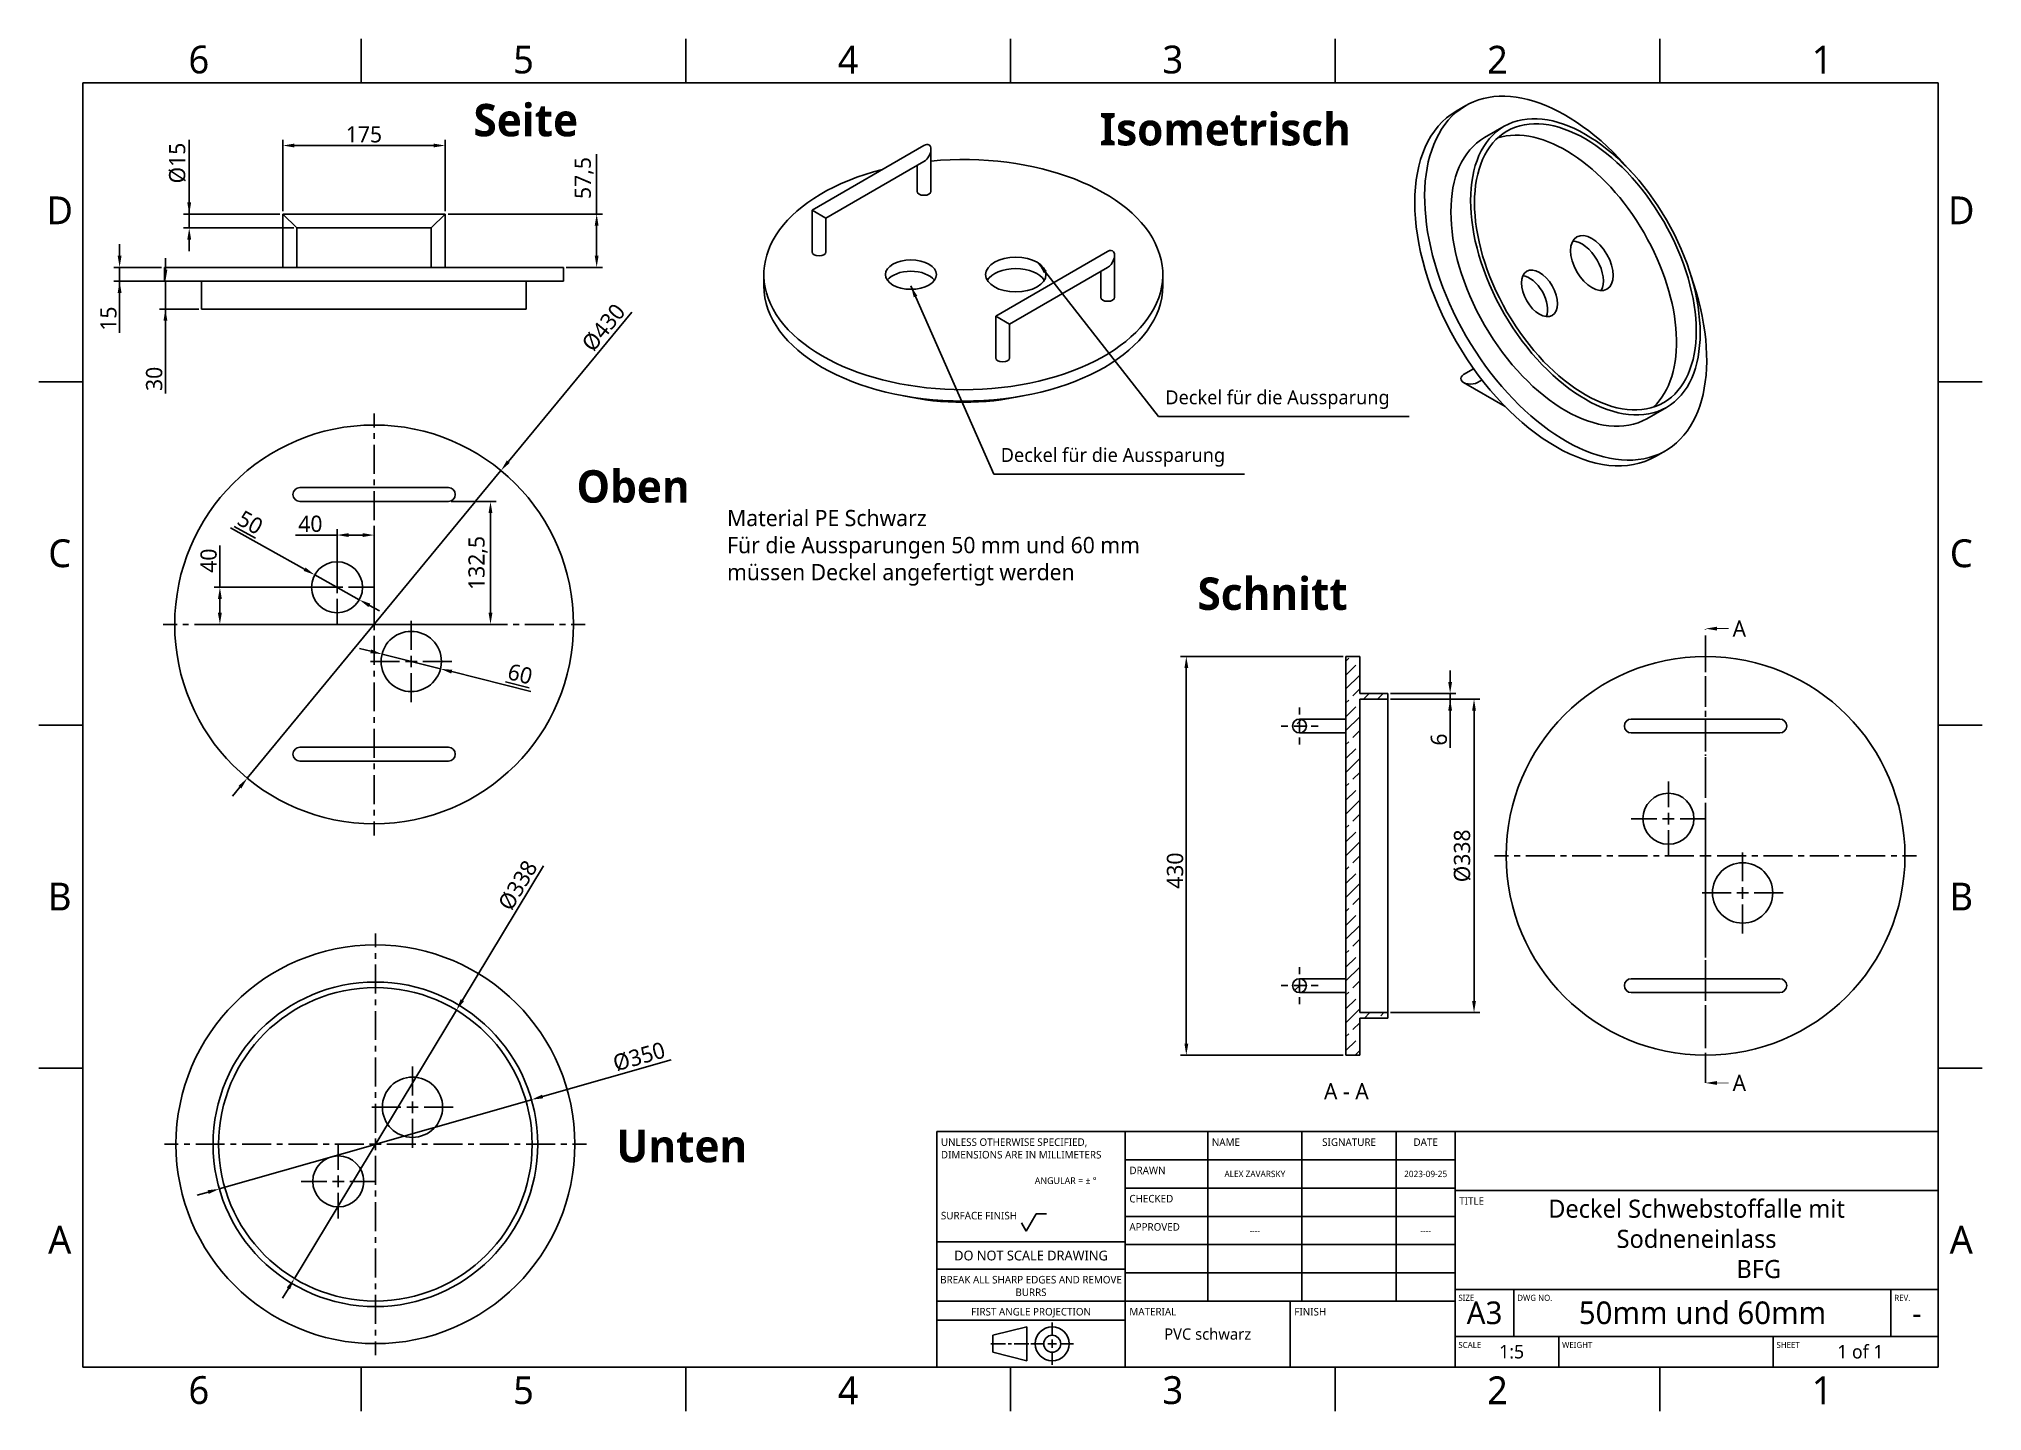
# Model space of a CAD drawing. Extents: x 1 to 420, y 0 to 296.
import ezdxf

# ---------------------------------------------------------------- set-up
doc = ezdxf.new("R2010")
doc.units = 0
doc.header["$LTSCALE"] = 12.7
doc.header["$MEASUREMENT"] = 0
doc.header["$PDMODE"] = 33
doc.header["$PDSIZE"] = 1
doc.linetypes.add('CENTER', pattern=[0.787402, 0.492126, -0.098425, 0.098425, -0.098425])
doc.linetypes.add('ONS_DASHDOT', pattern=[0.71, 0.5, -0.1, 0.01, -0.1])
doc.layers.get('DEFPOINTS').update_dxf_attribs({"linetype": 'CONTINUOUS'})
for name, color, linetype in [('ANNOTATION_LINES', 7, 'CONTINUOUS'), ('ANNOTATION_TEXT', 7, 'CONTINUOUS'), ('BORDER_FRAME', 7, 'CONTINUOUS'), ('BORDER_ZONES', 7, 'CONTINUOUS'), ('CENTERMARKS', 7, 'CONTINUOUS'), ('SECTION_CUTTING_LINE', 7, 'ONS_DASHDOT'), ('TITLE_BLOCK', 7, 'CONTINUOUS'), ('VIEW_HATCHES', 7, 'CONTINUOUS'), ('VISIBLE', 7, 'CONTINUOUS')]:
    doc.layers.add(name, color=color, linetype=linetype)
doc.styles.add('ONSHAPE-STANDARD', font='NotoSans-Regular.ttf')
doc.styles.add('ONSHAPE-STANDARD-DIMENSION', font='')
doc.styles.add('ONSHAPE-STANDARD-FIELDS', font='')
doc.styles.add('ONSHAPE-STANDARD-NOTESTYLE', font='Noto Sans', dxfattribs={"height": 3.5})
doc.styles.add('ONSHAPE-STANDARD-VIEW-LABE', font='NotoSans-Regular.ttf', dxfattribs={"height": 3.5})
doc.styles.get('ONSHAPE-STANDARD-DIMENSION').set_extended_font_data('Noto Sans')
doc.styles.get('ONSHAPE-STANDARD-FIELDS').set_extended_font_data('Noto Sans')
doc.dimstyles.new('ONSHAPE-ISO-25$0', dxfattribs={"dimtxt": 3.5, "dimasz": 2.5, "dimexe": 1.25, "dimexo": 0.625, "dimtad": 1, "dimtxsty": 'ONSHAPE-STANDARD-DIMENSION', "dimcen": 2.5, "dimclrd": 7, "dimclre": 7, "dimclrt": 7, "dimadec": 1, "dimazin": 3, "dimtfac": 1, "dimtmove": 0, "dimatfit": 3})
doc.dimstyles.new('ONSHAPE-ISO-25$3', dxfattribs={"dimtxt": 3.5, "dimasz": 2.5, "dimexe": 1.25, "dimexo": 0.625, "dimtad": 1, "dimtxsty": 'ONSHAPE-STANDARD-DIMENSION', "dimcen": 0, "dimclrd": 7, "dimclre": 7, "dimclrt": 7, "dimadec": 1, "dimazin": 3, "dimtfac": 1, "dimtmove": 0, "dimatfit": 3})
pattern_1 = [(45, (282.8242, 120.284), (-1.5, 1.5), [5.09117, -1.2728])]

# ---------------------------------------------------------------- blocks, each defined once
blk = doc.blocks.new('*D1')
at = {"layer": 'ANNOTATION_TEXT', "color": 7}
for p, q in [((102.23, 205.31), (128.83, 237.58)), ((95.17, 196.75), (100.64, 203.38)), ((45.94, 137.02), (95.09, 196.65)), ((44.35, 135.09), (42.76, 133.16))]:
    blk.add_line(p, q, dxfattribs=at)
for points in [[(101.91, 205.58), (102.55, 205.05), (100.64, 203.38)], [(44.67, 134.83), (44.03, 135.36), (45.94, 137.02)]]:
    blk.add_solid(points, dxfattribs=at)
at = {"layer": 'DEFPOINTS', "color": 0}
for p in [(100.64, 203.38), (45.94, 137.02)]:
    blk.add_point(p, dxfattribs=at)
at = {"layer": 'ANNOTATION_TEXT', "color": 7, "insert": (122.78, 234.21), "char_height": 3.5, "attachment_point": 5, "rotation": 50.5002, "style": 'ONSHAPE-STANDARD-DIMENSION'}
blk.add_mtext('%%c430', dxfattribs=at)
blk = doc.blocks.new('*D2')
at = {"layer": 'ANNOTATION_TEXT', "color": 7}
for p, q in [((72.56, 164.4), (70.14, 165.01)), ((74.99, 163.79), (87.59, 160.62)), ((90.02, 160.01), (107.08, 155.71))]:
    blk.add_line(p, q, dxfattribs=at)
for points in [[(72.46, 163.99), (72.66, 164.8), (74.99, 163.79)], [(90.12, 160.41), (89.92, 159.6), (87.59, 160.62)]]:
    blk.add_solid(points, dxfattribs=at)
at = {"layer": 'DEFPOINTS', "color": 0}
for p in [(74.99, 163.79), (87.59, 160.62)]:
    blk.add_point(p, dxfattribs=at)
at = {"layer": 'ANNOTATION_TEXT', "color": 7, "insert": (104.77, 159.5), "char_height": 3.5, "attachment_point": 5, "rotation": 345.8814, "style": 'ONSHAPE-STANDARD-DIMENSION'}
blk.add_mtext('\\L60\\l', dxfattribs=at)
blk = doc.blocks.new('*D3')
at = {"layer": 'ANNOTATION_TEXT', "color": 7}
for p, q in [((58.3, 182.09), (42.32, 191)), ((70.09, 175.52), (60.48, 180.88)), ((72.28, 174.31), (73.23, 173.78)), ((73.34, 173.71), (74.46, 173.09))]:
    blk.add_line(p, q, dxfattribs=at)
for points in [[(58.1, 181.73), (58.5, 182.46), (60.48, 180.88)], [(72.48, 174.67), (72.08, 173.94), (70.09, 175.52)]]:
    blk.add_solid(points, dxfattribs=at)
at = {"layer": 'DEFPOINTS', "color": 0}
for p in [(60.48, 180.88), (70.09, 175.52)]:
    blk.add_point(p, dxfattribs=at)
at = {"layer": 'ANNOTATION_TEXT', "color": 7, "insert": (46.58, 192.18), "char_height": 3.5, "attachment_point": 5, "rotation": 330.8822, "style": 'ONSHAPE-STANDARD-DIMENSION'}
blk.add_mtext('\\L50\\l', dxfattribs=at)
blk = doc.blocks.new('*D4')
at = {"layer": 'ANNOTATION_TEXT', "color": 7}
for p, q in [((65.29, 189.47), (56.3, 189.47)), ((65.29, 178.83), (65.29, 190.72)), ((67.79, 189.47), (70.79, 189.47)), ((73.29, 170.83), (73.29, 190.72))]:
    blk.add_line(p, q, dxfattribs=at)
for points in [[(67.79, 189.88), (67.79, 189.05), (65.29, 189.47)], [(70.79, 189.05), (70.79, 189.88), (73.29, 189.47)]]:
    blk.add_solid(points, dxfattribs=at)
at = {"layer": 'DEFPOINTS', "color": 0}
for p in [(73.29, 189.47), (73.29, 189.47), (65.29, 178.2), (73.29, 170.2)]:
    blk.add_point(p, dxfattribs=at)
at = {"layer": 'ANNOTATION_TEXT', "color": 7, "insert": (59.54, 191.88), "char_height": 3.5, "attachment_point": 5, "style": 'ONSHAPE-STANDARD-DIMENSION'}
blk.add_mtext('40', dxfattribs=at)
blk = doc.blocks.new('*D5')
at = {"layer": 'ANNOTATION_TEXT', "color": 7}
for p, q in [((40.03, 178.2), (40.03, 187.19)), ((64.66, 178.2), (38.78, 178.2)), ((40.03, 175.7), (40.03, 172.7)), ((72.66, 170.2), (38.78, 170.2))]:
    blk.add_line(p, q, dxfattribs=at)
for points in [[(40.45, 175.7), (39.61, 175.7), (40.03, 178.2)], [(39.61, 172.7), (40.45, 172.7), (40.03, 170.2)]]:
    blk.add_solid(points, dxfattribs=at)
at = {"layer": 'DEFPOINTS', "color": 0}
for p in [(65.29, 178.2), (40.03, 170.2), (40.03, 170.2), (73.29, 170.2)]:
    blk.add_point(p, dxfattribs=at)
at = {"layer": 'ANNOTATION_TEXT', "color": 7, "insert": (37.61, 183.95), "char_height": 3.5, "attachment_point": 5, "rotation": 90, "style": 'ONSHAPE-STANDARD-DIMENSION'}
blk.add_mtext('40', dxfattribs=at)
blk = doc.blocks.new('*D6')
at = {"layer": 'ANNOTATION_TEXT', "color": 7}
for p, q in [((121.27, 258.71), (121.27, 271.65)), ((89.22, 258.71), (122.52, 258.71)), ((121.27, 256.21), (121.27, 249.71)), ((114.72, 247.21), (122.52, 247.21))]:
    blk.add_line(p, q, dxfattribs=at)
for points in [[(121.68, 256.21), (120.85, 256.21), (121.27, 258.71)], [(120.85, 249.71), (121.68, 249.71), (121.27, 247.21)]]:
    blk.add_solid(points, dxfattribs=at)
at = {"layer": 'DEFPOINTS', "color": 0}
for p in [(88.59, 258.71), (114.09, 247.21), (121.27, 247.21), (121.27, 247.21)]:
    blk.add_point(p, dxfattribs=at)
at = {"layer": 'ANNOTATION_TEXT', "color": 7, "insert": (118.58, 266.48), "char_height": 3.5, "attachment_point": 5, "rotation": 90, "style": 'ONSHAPE-STANDARD-DIMENSION'}
blk.add_mtext('57,5', dxfattribs=at)
blk = doc.blocks.new('*D7')
at = {"layer": 'ANNOTATION_TEXT', "color": 7}
for p, q in [((33.42, 258.71), (33.42, 274.75)), ((33.42, 261.21), (33.42, 263.71)), ((52.97, 258.71), (32.17, 258.71)), ((55.97, 255.71), (32.17, 255.71)), ((33.42, 255.71), (33.42, 258.71)), ((33.42, 253.21), (33.42, 250.71))]:
    blk.add_line(p, q, dxfattribs=at)
for points in [[(33, 261.21), (33.83, 261.21), (33.42, 258.71)], [(33.83, 253.21), (33, 253.21), (33.42, 255.71)]]:
    blk.add_solid(points, dxfattribs=at)
at = {"layer": 'DEFPOINTS', "color": 0}
for p in [(33.42, 258.71), (33.42, 258.71), (53.59, 258.71), (56.59, 255.71)]:
    blk.add_point(p, dxfattribs=at)
at = {"layer": 'ANNOTATION_TEXT', "color": 7, "insert": (30.89, 269.71), "char_height": 3.5, "attachment_point": 5, "rotation": 90, "style": 'ONSHAPE-STANDARD-DIMENSION'}
blk.add_mtext('%%c15', dxfattribs=at)
blk = doc.blocks.new('*D8')
at = {"layer": 'ANNOTATION_TEXT', "color": 7}
for p, q in [((53.59, 259.34), (53.59, 274.74)), ((56.09, 273.49), (86.09, 273.49)), ((88.59, 259.34), (88.59, 274.74))]:
    blk.add_line(p, q, dxfattribs=at)
for points in [[(56.09, 273.91), (56.09, 273.08), (53.59, 273.49)], [(86.09, 273.08), (86.09, 273.91), (88.59, 273.49)]]:
    blk.add_solid(points, dxfattribs=at)
at = {"layer": 'DEFPOINTS', "color": 0}
for p in [(88.59, 273.49), (88.59, 273.49), (53.59, 258.71), (88.59, 258.71)]:
    blk.add_point(p, dxfattribs=at)
at = {"layer": 'ANNOTATION_TEXT', "color": 7, "insert": (71.09, 275.89), "char_height": 3.5, "attachment_point": 5, "style": 'ONSHAPE-STANDARD-DIMENSION'}
blk.add_mtext('175', dxfattribs=at)
blk = doc.blocks.new('*D9')
at = {"layer": 'ANNOTATION_TEXT', "color": 7}
for p, q in [((89.91, 196.7), (99.63, 196.7)), ((98.38, 194.2), (98.38, 172.7)), ((73.91, 170.2), (99.63, 170.2))]:
    blk.add_line(p, q, dxfattribs=at)
for points in [[(98.79, 194.2), (97.96, 194.2), (98.38, 196.7)], [(97.96, 172.7), (98.79, 172.7), (98.38, 170.2)]]:
    blk.add_solid(points, dxfattribs=at)
at = {"layer": 'DEFPOINTS', "color": 0}
for p in [(89.29, 196.7), (73.29, 170.2), (98.38, 170.2), (98.38, 170.2)]:
    blk.add_point(p, dxfattribs=at)
at = {"layer": 'ANNOTATION_TEXT', "color": 7, "insert": (95.67, 183.45), "char_height": 3.5, "attachment_point": 5, "rotation": 90, "style": 'ONSHAPE-STANDARD-DIMENSION'}
blk.add_mtext('132,5', dxfattribs=at)
blk = doc.blocks.new('*D10')
at = {"layer": 'ANNOTATION_TEXT', "color": 7}
for p, q in [((305.29, 157.78), (305.29, 160.28)), ((292.45, 155.28), (306.54, 155.28)), ((305.29, 154.15), (305.29, 155.28)), ((292.45, 154.08), (306.54, 154.08)), ((305.29, 154.02), (305.29, 143.58)), ((305.29, 151.58), (305.29, 149.08))]:
    blk.add_line(p, q, dxfattribs=at)
for points in [[(304.88, 157.78), (305.71, 157.78), (305.29, 155.28)], [(305.71, 151.58), (304.88, 151.58), (305.29, 154.08)]]:
    blk.add_solid(points, dxfattribs=at)
at = {"layer": 'DEFPOINTS', "color": 0}
for p in [(291.82, 155.28), (305.29, 155.28), (305.29, 155.28), (291.82, 154.08)]:
    blk.add_point(p, dxfattribs=at)
at = {"layer": 'ANNOTATION_TEXT', "color": 7, "insert": (302.88, 145.36), "char_height": 3.5, "attachment_point": 5, "rotation": 90, "style": 'ONSHAPE-STANDARD-DIMENSION'}
blk.add_mtext('6', dxfattribs=at)
blk = doc.blocks.new('*D11')
at = {"layer": 'ANNOTATION_TEXT', "color": 7}
for p, q in [((292.45, 154.08), (311.69, 154.08)), ((310.44, 151.58), (310.44, 88.98)), ((292.45, 86.48), (311.69, 86.48))]:
    blk.add_line(p, q, dxfattribs=at)
for points in [[(310.86, 151.58), (310.03, 151.58), (310.44, 154.08)], [(310.03, 88.98), (310.86, 88.98), (310.44, 86.48)]]:
    blk.add_solid(points, dxfattribs=at)
at = {"layer": 'DEFPOINTS', "color": 0}
for p in [(291.82, 154.08), (291.82, 86.48), (310.44, 86.48), (310.44, 86.48)]:
    blk.add_point(p, dxfattribs=at)
at = {"layer": 'ANNOTATION_TEXT', "color": 7, "insert": (307.92, 120.28), "char_height": 3.5, "attachment_point": 5, "rotation": 90, "style": 'ONSHAPE-STANDARD-DIMENSION'}
blk.add_mtext('%%c338', dxfattribs=at)
blk = doc.blocks.new('*D12')
at = {"layer": 'ANNOTATION_TEXT', "color": 7}
for p, q in [((282.2, 163.28), (247.16, 163.28)), ((248.41, 79.78), (248.41, 160.78)), ((282.2, 77.28), (247.16, 77.28))]:
    blk.add_line(p, q, dxfattribs=at)
for points in [[(248.83, 160.78), (248, 160.78), (248.41, 163.28)], [(248, 79.78), (248.83, 79.78), (248.41, 77.28)]]:
    blk.add_solid(points, dxfattribs=at)
at = {"layer": 'DEFPOINTS', "color": 0}
for p in [(248.41, 163.28), (248.41, 163.28), (282.82, 163.28), (282.82, 77.28)]:
    blk.add_point(p, dxfattribs=at)
at = {"layer": 'ANNOTATION_TEXT', "color": 7, "insert": (245.99, 117.08), "char_height": 3.5, "attachment_point": 5, "rotation": 90, "style": 'ONSHAPE-STANDARD-DIMENSION'}
blk.add_mtext('430', dxfattribs=at)
blk = doc.blocks.new('*D13')
at = {"layer": 'ANNOTATION_TEXT', "color": 7}
for p, q in [((109.61, 68.37), (137.3, 76.28)), ((73.62, 58.08), (107.21, 67.68)), ((39.91, 48.44), (73.5, 58.04)), ((37.5, 47.75), (35.1, 47.06))]:
    blk.add_line(p, q, dxfattribs=at)
for points in [[(109.5, 68.77), (109.73, 67.97), (107.21, 67.68)], [(37.62, 47.35), (37.39, 48.15), (39.91, 48.44)]]:
    blk.add_solid(points, dxfattribs=at)
at = {"layer": 'DEFPOINTS', "color": 0}
for p in [(107.21, 67.68), (39.91, 48.44)]:
    blk.add_point(p, dxfattribs=at)
at = {"layer": 'ANNOTATION_TEXT', "color": 7, "insert": (130.41, 76.93), "char_height": 3.5, "attachment_point": 5, "rotation": 15.9553, "style": 'ONSHAPE-STANDARD-DIMENSION'}
blk.add_mtext('%%c350', dxfattribs=at)
blk = doc.blocks.new('*D14')
at = {"layer": 'ANNOTATION_TEXT', "color": 7}
for p, q in [((92.31, 89.14), (109.79, 118.11)), ((56.1, 29.12), (91.02, 87)), ((54.81, 26.98), (53.52, 24.84))]:
    blk.add_line(p, q, dxfattribs=at)
for points in [[(91.95, 89.36), (92.67, 88.92), (91.02, 87)], [(55.16, 26.76), (54.45, 27.19), (56.1, 29.12)]]:
    blk.add_solid(points, dxfattribs=at)
at = {"layer": 'DEFPOINTS', "color": 0}
for p in [(91.02, 87), (56.1, 29.12)]:
    blk.add_point(p, dxfattribs=at)
at = {"layer": 'ANNOTATION_TEXT', "color": 7, "insert": (104.3, 113.89), "char_height": 3.5, "attachment_point": 5, "rotation": 58.8969, "style": 'ONSHAPE-STANDARD-DIMENSION'}
blk.add_mtext('%%c338', dxfattribs=at)
blk = doc.blocks.new('*D15')
at = {"layer": 'ANNOTATION_TEXT', "color": 7}
for p, q in [((18.41, 249.71), (18.41, 252.21)), ((27.47, 247.21), (17.16, 247.21)), ((18.41, 244.21), (18.41, 247.21)), ((27.47, 244.21), (17.16, 244.21)), ((18.41, 244.21), (18.41, 233.09)), ((18.41, 241.71), (18.41, 239.21))]:
    blk.add_line(p, q, dxfattribs=at)
for points in [[(17.99, 249.71), (18.82, 249.71), (18.41, 247.21)], [(18.82, 241.71), (17.99, 241.71), (18.41, 244.21)]]:
    blk.add_solid(points, dxfattribs=at)
at = {"layer": 'DEFPOINTS', "color": 0}
for p in [(18.41, 247.21), (18.41, 247.21), (28.09, 247.21), (28.09, 244.21)]:
    blk.add_point(p, dxfattribs=at)
at = {"layer": 'ANNOTATION_TEXT', "color": 7, "insert": (16.01, 236.15), "char_height": 3.5, "attachment_point": 5, "rotation": 90, "style": 'ONSHAPE-STANDARD-DIMENSION'}
blk.add_mtext('15', dxfattribs=at)
blk = doc.blocks.new('*D16')
at = {"layer": 'ANNOTATION_TEXT', "color": 7}
for p, q in [((28.28, 246.71), (28.28, 249.21)), ((35.47, 244.21), (27.03, 244.21)), ((28.28, 244.21), (28.28, 238.21)), ((35.47, 238.21), (27.03, 238.21)), ((28.28, 238.21), (28.28, 219.97)), ((28.28, 235.71), (28.28, 233.21))]:
    blk.add_line(p, q, dxfattribs=at)
for points in [[(27.87, 246.71), (28.7, 246.71), (28.28, 244.21)], [(28.7, 235.71), (27.87, 235.71), (28.28, 238.21)]]:
    blk.add_solid(points, dxfattribs=at)
at = {"layer": 'DEFPOINTS', "color": 0}
for p in [(36.09, 244.21), (28.28, 238.21), (28.28, 238.21), (36.09, 238.21)]:
    blk.add_point(p, dxfattribs=at)
at = {"layer": 'ANNOTATION_TEXT', "color": 7, "insert": (25.87, 223.16), "char_height": 3.5, "attachment_point": 5, "rotation": 90, "style": 'ONSHAPE-STANDARD-DIMENSION'}
blk.add_mtext('30', dxfattribs=at)

msp = doc.modelspace()

# ---------------------------------------------------------------- hatches: boundary and pattern name
at = {"layer": 'VIEW_HATCHES'}
h = msp.add_hatch(dxfattribs=at)
h.set_pattern_fill('ISO02W100', color=256, scale=16.970563, style=0, pattern_type=2)
h.set_pattern_definition(pattern_1)
edge = h.paths.add_edge_path(flags=0)
edge.add_line((285.8242, 77.284), (282.8242, 77.284))
edge.add_line((285.8242, 85.284), (285.8242, 77.284))
edge.add_line((291.8242, 85.284), (285.8242, 85.284))
edge.add_line((291.8242, 86.484), (291.8242, 85.284))
edge.add_line((285.8242, 86.484), (291.8242, 86.484))
edge.add_line((285.8242, 154.084), (285.8242, 86.484))
edge.add_line((291.8242, 154.084), (285.8242, 154.084))
edge.add_line((291.8242, 155.284), (291.8242, 154.084))
edge.add_line((285.8242, 155.284), (291.8242, 155.284))
edge.add_line((285.8242, 163.284), (285.8242, 155.284))
edge.add_line((282.8242, 163.284), (285.8242, 163.284))
edge.add_line((282.8242, 77.284), (282.8242, 163.284))
h = msp.add_hatch(dxfattribs=at)
h.set_pattern_fill('ISO02W100', color=256, scale=16.970563, style=0, pattern_type=2)
h.set_pattern_definition(pattern_1)
edge = h.paths.add_edge_path(flags=0)
edge.add_arc((272.8242, 148.284), 1.5, 0, 360)
h = msp.add_hatch(dxfattribs=at)
h.set_pattern_fill('ISO02W100', color=256, scale=16.970563, style=0, pattern_type=2)
h.set_pattern_definition(pattern_1)
edge = h.paths.add_edge_path(flags=0)
edge.add_arc((272.8242, 92.284), 1.5, 0, 360)

# ---------------------------------------------------------------- linework, layer by layer
at = {"layer": 'ANNOTATION_LINES', "color": 7}
for p, q in [((216.5026, 248.1436, -1.7623), (242.3886, 215.0683, 1.7623)), ((189.0156, 243.2018, -0.866), (206.8968, 202.6279, 0.866))]:
    msp.add_line(p, q, dxfattribs=at)
for points in [[(217.7152, 245.918), (216.5026, 248.1436), (218.3715, 246.4316)], [(189.6425, 240.7461), (189.0156, 243.2018), (190.405, 241.0821)]]:
    msp.add_solid(points, dxfattribs=at)
at = {"layer": 'ANNOTATION_TEXT', "color": 7}
for p, q in [((242.3886, 215.0683), (296.4294, 215.0683)), ((206.8968, 202.6279), (260.9377, 202.6279))]:
    msp.add_line(p, q, dxfattribs=at)
at = {"layer": 'BORDER_FRAME'}
for p, q in [((10.5, 10), (10.5, 287)), ((10.5, 287), (410.5, 287)), ((410.5, 287), (410.5, 10)), ((410.5, 10), (10.5, 10))]:
    msp.add_line(p, q, dxfattribs=at)
at = {"layer": 'BORDER_ZONES'}
for p, q in [((70.5, 287), (70.5, 296.5)), ((140.5, 287), (140.5, 296.5)), ((210.5, 287), (210.5, 296.5)), ((280.5, 287), (280.5, 296.5)), ((350.5, 287), (350.5, 296.5)), ((10.5, 222.5), (1, 222.5)), ((410.5, 222.5), (420, 222.5)), ((10.5, 148.5), (1, 148.5)), ((410.5, 148.5), (420, 148.5)), ((10.5, 74.5), (1, 74.5)), ((410.5, 74.5), (420, 74.5)), ((70.5, 10), (70.5, 0.5)), ((140.5, 10), (140.5, 0.5)), ((210.5, 10), (210.5, 0.5)), ((280.5, 10), (280.5, 0.5)), ((350.5, 10), (350.5, 0.5))]:
    msp.add_line(p, q, dxfattribs=at)
at = {"layer": 'CENTERMARKS', "linetype": 'CENTER'}
for p, q in [((73.2896, 172.7012), (73.2896, 215.7012)), ((65.2896, 180.7012), (65.2896, 186.2012)), ((62.7896, 178.2012), (57.2896, 178.2012)), ((67.7896, 178.2012), (73.2896, 178.2012)), ((65.2896, 175.7012), (65.2896, 170.2012)), ((70.7896, 170.2012), (27.7896, 170.2012)), ((73.2896, 167.7012), (73.2896, 124.7012)), ((75.7896, 170.2012), (118.7896, 170.2012)), ((81.2896, 164.7012), (81.2896, 171.2012)), ((360.3588, 122.784), (360.3588, 165.784)), ((78.7896, 162.2012), (72.2896, 162.2012)), ((81.2896, 159.7012), (81.2896, 153.2012)), ((83.7896, 162.2012), (90.2896, 162.2012)), ((272.8242, 150.784), (272.8242, 152.284)), ((270.3242, 148.284), (268.8242, 148.284)), ((275.3242, 148.284), (276.8242, 148.284)), ((272.8242, 145.784), (272.8242, 144.284)), ((352.3588, 130.784), (352.3588, 136.284)), ((349.8588, 128.284), (344.3588, 128.284)), ((352.3588, 125.784), (352.3588, 120.284)), ((354.8588, 128.284), (360.3588, 128.284)), ((357.8588, 120.284), (314.8588, 120.284)), ((360.3588, 117.784), (360.3588, 74.784)), ((362.8588, 120.284), (405.8588, 120.284)), ((368.3588, 114.784), (368.3588, 121.284)), ((365.8588, 112.284), (359.3588, 112.284)), ((368.3588, 109.784), (368.3588, 103.284)), ((370.8588, 112.284), (377.3588, 112.284)), ((73.5591, 60.5585), (73.5591, 103.5585)), ((270.3242, 92.284), (268.8242, 92.284)), ((272.8242, 94.784), (272.8242, 96.284)), ((275.3242, 92.284), (276.8242, 92.284)), ((272.8242, 89.784), (272.8242, 88.284)), ((81.5591, 68.5585), (81.5591, 75.0585)), ((79.0591, 66.0585), (72.5591, 66.0585)), ((81.5591, 63.5585), (81.5591, 57.0585)), ((84.0591, 66.0585), (90.5591, 66.0585)), ((71.0591, 58.0585), (28.0591, 58.0585)), ((65.5591, 52.5585), (65.5591, 58.0585)), ((73.5591, 55.5585), (73.5591, 12.5585)), ((76.0591, 58.0585), (119.0591, 58.0585)), ((63.0591, 50.0585), (57.5591, 50.0585)), ((65.5591, 47.5585), (65.5591, 42.0585)), ((68.0591, 50.0585), (73.5591, 50.0585))]:
    msp.add_line(p, q, dxfattribs=at)
at = {"layer": 'CENTERMARKS', "linetype": 'CONTINUOUS'}
for p, q in [((64.0396, 178.2012), (66.5396, 178.2012)), ((65.2896, 176.9512), (65.2896, 179.4512)), ((72.0396, 170.2012), (74.5396, 170.2012)), ((73.2896, 168.9512), (73.2896, 171.4512)), ((81.2896, 160.9512), (81.2896, 163.4512)), ((80.0396, 162.2012), (82.5396, 162.2012)), ((271.5742, 148.284), (274.0742, 148.284)), ((272.8242, 147.034), (272.8242, 149.534)), ((351.1088, 128.284), (353.6088, 128.284)), ((352.3588, 127.034), (352.3588, 129.534)), ((360.3588, 119.034), (360.3588, 121.534)), ((359.1088, 120.284), (361.6088, 120.284)), ((368.3588, 111.034), (368.3588, 113.534)), ((367.1088, 112.284), (369.6088, 112.284)), ((271.5742, 92.284), (274.0742, 92.284)), ((272.8242, 91.034), (272.8242, 93.534)), ((81.5591, 64.8085), (81.5591, 67.3085)), ((80.3091, 66.0585), (82.8091, 66.0585)), ((73.5591, 56.8085), (73.5591, 59.3085)), ((72.3091, 58.0585), (74.8091, 58.0585)), ((65.5591, 48.8085), (65.5591, 51.3085)), ((64.3091, 50.0585), (66.8091, 50.0585))]:
    msp.add_line(p, q, dxfattribs=at)
at = {"layer": 'SECTION_CUTTING_LINE', "color": 7}
msp.add_line((360.3588, 71.284), (360.3588, 169.284), dxfattribs=at)
for points in [[(360.3588, 169.284), (362.8588, 168.8674), (362.8588, 169.7007)], [(362.8588, 169.1799), (365.3588, 169.1799), (362.8588, 169.3882), (365.3588, 169.3882)], [(360.3588, 71.284), (362.8588, 70.8674), (362.8588, 71.7007)], [(362.8588, 71.1799), (365.3588, 71.1799), (362.8588, 71.3882), (365.3588, 71.3882)]]:
    msp.add_solid(points, dxfattribs=at)
at = {"layer": 'TITLE_BLOCK'}
for p, q in [((194.6, 10), (194.6, 60.8)), ((194.6, 60.8), (235.24, 60.8)), ((235.24, 10), (235.24, 60.8)), ((235.24, 60.8), (306.36, 60.8)), ((253.02, 24.224), (253.02, 60.8)), ((273.34, 24.224), (273.34, 60.8)), ((293.66, 24.224), (293.66, 60.8)), ((306.36, 10), (306.36, 60.8)), ((306.36, 60.8), (410.5, 60.8)), ((235.24, 54.704), (306.36, 54.704)), ((235.24, 48.608), (306.36, 48.608)), ((306.36, 48.1), (410.5, 48.1)), ((213.904, 39.3298), (216.0376, 43.0253)), ((216.0376, 43.0253), (218.2728, 43.0253)), ((235.24, 42.512), (306.36, 42.512)), ((212.888, 41.0896), (213.904, 39.3298)), ((194.6, 37.0256), (235.24, 37.0256)), ((235.24, 36.416), (306.36, 36.416)), ((194.6, 31.1328), (235.24, 31.1328)), ((235.24, 30.32), (306.36, 30.32)), ((306.36, 26.764), (410.5, 26.764)), ((319.06, 16.604), (319.06, 26.764)), ((400.34, 16.604), (400.34, 26.764)), ((194.6, 24.224), (235.24, 24.224)), ((235.24, 24.224), (306.36, 24.224)), ((270.8, 10), (270.8, 24.224)), ((194.6, 20.16), (235.24, 20.16)), ((214.0056, 18.697), (206.6904, 16.8682)), ((206.6904, 16.8682), (206.6904, 13.2106)), ((214.0056, 11.3818), (214.0056, 18.697)), ((219.492, 16.8682), (219.492, 19.6114)), ((209.4336, 15.0394), (206.2332, 15.0394)), ((206.6904, 13.2106), (214.0056, 11.3818)), ((210.7138, 15.0394), (209.9822, 15.0394)), ((211.2624, 15.0394), (214.4628, 15.0394)), ((217.6632, 15.0394), (214.92, 15.0394)), ((220.4064, 15.0394), (218.5776, 15.0394)), ((219.492, 15.9538), (219.492, 14.125)), ((219.492, 13.2106), (219.492, 10.4674)), ((221.3208, 15.0394), (224.064, 15.0394)), ((306.36, 16.604), (410.5, 16.604)), ((328.712, 10), (328.712, 16.604)), ((374.94, 10), (374.94, 16.604)), ((194.6, 10), (235.24, 10))]:
    msp.add_line(p, q, dxfattribs=at)
for radius in [3.6576, 1.8288]:
    msp.add_circle((219.492, 15.0394), radius, dxfattribs=at)
at = {"layer": 'VISIBLE'}
for p, q in [((308.7046, 282.1153), (306.5833, 280.8906)), ((316.9472, 277.6366), (312.7046, 275.1871)), ((191.844, 273.5112), (167.7166, 259.5812)), ((193.344, 263.6142), (193.344, 272.6452)), ((170.7166, 257.8492), (191.844, 270.0471)), ((190.344, 269.1811), (190.344, 263.6142)), ((53.5942, 258.7119), (53.5942, 247.2119)), ((88.5942, 258.7119), (53.5942, 258.7119)), ((56.5942, 255.7119), (53.5942, 258.7119)), ((56.5942, 247.2119), (56.5942, 255.7119)), ((56.5942, 255.7119), (85.5942, 255.7119)), ((85.5942, 255.7119), (88.5942, 258.7119)), ((85.5942, 255.7119), (85.5942, 247.2119)), ((88.5942, 247.2119), (88.5942, 258.7119)), ((167.7166, 259.5812), (167.7166, 250.5503)), ((167.7166, 259.5812), (170.7166, 257.8492)), ((170.7166, 250.5503), (170.7166, 257.8492)), ((28.0942, 247.2119), (28.0942, 244.2119)), ((114.0942, 247.2119), (28.0942, 247.2119)), ((114.0942, 244.2119), (114.0942, 247.2119)), ((231.442, 250.6493), (207.3145, 236.7193)), ((232.942, 240.7523), (232.942, 249.7833)), ((114.0942, 244.2119), (28.0942, 244.2119)), ((36.0942, 244.2119), (36.0942, 238.2119)), ((106.0942, 238.2119), (106.0942, 244.2119)), ((157.3293, 245.6513), (157.3293, 243.2018)), ((210.3145, 234.9873), (231.442, 247.1852)), ((229.942, 246.3192), (229.942, 240.7523)), ((243.3293, 243.2018), (243.3293, 245.6513)), ((106.0942, 238.2119), (36.0942, 238.2119)), ((207.3145, 236.7193), (207.3145, 227.6884)), ((210.3145, 234.9873), (207.3145, 236.7193)), ((210.3145, 227.6884), (210.3145, 234.9873)), ((310.3615, 225.3539), (308.1985, 224.1051)), ((308.1985, 222.3731), (317.1453, 217.2076)), ((311.1985, 222.3731), (312.1636, 222.9303)), ((347.7046, 214.5654), (351.9472, 217.0148)), ((349.5833, 206.4124), (351.7046, 207.6371)), ((89.2896, 199.7012), (57.2896, 199.7012)), ((57.2896, 196.7012), (89.2896, 196.7012)), ((282.8242, 77.284), (282.8242, 163.284)), ((282.8242, 163.284), (285.8242, 163.284)), ((285.8242, 163.284), (285.8242, 155.284)), ((285.8242, 155.284), (291.8242, 155.284)), ((291.8242, 155.284), (291.8242, 154.084)), ((285.8242, 154.084), (285.8242, 86.484)), ((291.8242, 154.084), (285.8242, 154.084)), ((291.8242, 154.084), (291.8242, 86.484)), ((282.8242, 149.784), (272.8242, 149.784)), ((272.8242, 146.784), (282.8242, 146.784)), ((376.3588, 149.784), (344.3588, 149.784)), ((344.3588, 146.784), (376.3588, 146.784)), ((89.2896, 143.7012), (57.2896, 143.7012)), ((57.2896, 140.7012), (89.2896, 140.7012)), ((282.8242, 93.784), (272.8242, 93.784)), ((376.3588, 93.784), (344.3588, 93.784)), ((272.8242, 90.784), (282.8242, 90.784)), ((344.3588, 90.784), (376.3588, 90.784)), ((285.8242, 86.484), (291.8242, 86.484)), ((285.8242, 85.284), (285.8242, 77.284)), ((291.8242, 85.284), (285.8242, 85.284)), ((291.8242, 86.484), (291.8242, 85.284)), ((285.8242, 77.284), (282.8242, 77.284))]:
    msp.add_line(p, q, dxfattribs=at)
for centre, radius in [((73.2896, 170.2012), 43), ((65.2896, 178.2012), 5.5), ((81.2896, 162.2012), 6.5), ((360.3588, 120.284), 43), ((272.8242, 148.284), 1.5), ((352.3588, 128.284), 5.5), ((368.3588, 112.284), 6.5), ((73.5591, 58.0585), 43), ((73.5591, 58.0585), 35), ((272.8242, 92.284), 1.5), ((73.5591, 58.0585), 33.8), ((81.5591, 66.0585), 6.5), ((65.5591, 50.0585), 5.5)]:
    msp.add_circle(centre, radius, dxfattribs=at)
for centre, start, end in [((57.2896, 198.2012), 90, 270), ((89.2896, 198.2012), 270, 90), ((344.3588, 148.284), 90, 270), ((376.3588, 148.284), 270, 90), ((57.2896, 142.2012), 90, 270), ((89.2896, 142.2012), 270, 90), ((344.3588, 92.284), 90, 270), ((376.3588, 92.284), 270, 90)]:
    msp.add_arc(centre, 1.5, start, end, dxfattribs=at)
for centre, major_axis, start_param, end_param in [((330.2046, 244.8762), (-21.5, 37.2391), 11.30082399, 16.97350989), ((328.0833, 243.6515), (-21.5, 37.2391), 0, 3.14159265), ((330.2046, 244.8762), (-16.9, 29.2717), 9.55063185, 12.44051673), ((330.2046, 244.8762), (-17.5, 30.3109), 0, 3.14159265), ((191.844, 263.6142), (-1.5, 0), 0, 3.14159265), ((333.7401, 246.9175), (-3.25, 5.6292), 9.75722491, 12.23392366), ((231.442, 248.9173), (1.0607, 1.8371), 10.21017612, 13.35176878), ((322.4264, 240.3855), (-2.75, 4.7631), 9.82073852, 12.17041005), ((208.8145, 227.6884), (-1.5, 0), 0, 3.14159265)]:
    msp.add_ellipse(centre, major_axis=major_axis, ratio=0.57735027, start_param=start_param, end_param=end_param, dxfattribs=at)
for centre, major_axis in [((334.4472, 247.3257), (-17.5, 30.3109)), ((334.4472, 247.3257), (-16.9, 29.2717)), ((335.8614, 248.1422), (-3.25, 5.6292)), ((324.5477, 241.6103), (-2.75, 4.7631))]:
    msp.add_ellipse(centre, major_axis=major_axis, ratio=0.57735027, dxfattribs=at)
at = {"layer": 'VISIBLE', "extrusion": (0, 0, -1)}
for centre, major_axis, start_param, end_param in [((191.844, 271.7792), (1.0607, 1.8371), 11.78097245, 14.9225651), ((200.3293, 245.6513), (43, 0), 10.83240277, 16.86134684), ((169.2166, 250.5503), (1.5, 0), 0, 3.14159265), ((200.3293, 243.2018), (43, 0), 0, 3.14159265), ((189.0156, 243.2018), (5.5, 0), 9.82073852, 12.17041005), ((211.643, 243.2018), (6.5, 0), 9.75722491, 12.23392366), ((231.442, 240.7523), (1.5, 0), 0, 3.14159265), ((309.6985, 223.2391), (-2.1213, 0), 10.21017612, 13.35176878), ((200.3293, 238.3028), (35, 0), 1.1926222, 1.94897045)]:
    msp.add_ellipse(centre, major_axis=major_axis, ratio=0.57735027, start_param=start_param, end_param=end_param, dxfattribs=at)
for centre, major_axis in [((189.0156, 245.6513), (5.5, 0)), ((211.643, 245.6513), (6.5, 0))]:
    msp.add_ellipse(centre, major_axis=major_axis, ratio=0.57735027, dxfattribs=at)

# ---------------------------------------------------------------- texts
at = {"layer": 'ANNOTATION_TEXT', "attachment_point": 1, "style": 'ONSHAPE-STANDARD-NOTESTYLE'}
for s, insert, char_height, width in [('{\\fNoto Sans|b1|i0|c0|p0;Seite}', (94.7137, 282.473), 7, 12.185627), ('{\\fNoto Sans|b1|i0|c0|p0;Isometrisch}', (229.731, 280.5068), 7, 28.662807), ('{\\fNoto Sans|b1|i0|c0|p0;Oben}', (116.9145, 203.45), 7, 23.317439), ('Material PE Schwarz\\PFür die Aussparungen 50 mm und 60 mm müssen Deckel angefertigt werden', (149.3956, 194.889), 3.5, 93.98), ('{\\fNoto Sans|b1|i0|c0|p0;Schnitt}', (250.8266, 180.3219), 7, 56.958447), ('{\\fNoto Sans|b1|i0|c0|p0;Unten}', (125.523, 61.1834), 7, 24.790872)]:
    msp.add_mtext(s, dxfattribs=dict(at, insert=insert, char_height=char_height, width=width))
at = {"layer": 'ANNOTATION_TEXT', "color": 7}
for s, insert, char_height, attachment_point, style in [('{\\fNoto Sans;Deckel für die Aussparung}', (243.8886, 218.6722), 3, 4, 'ONSHAPE-STANDARD'), ('{\\fNoto Sans;Deckel für die Aussparung}', (208.3968, 206.2317), 3, 4, 'ONSHAPE-STANDARD'), (' A - A ', (282.3242, 71.234), 3.5, 2, 'ONSHAPE-STANDARD-VIEW-LABE')]:
    msp.add_mtext(s, dxfattribs=dict(at, insert=insert, char_height=char_height, attachment_point=attachment_point, style=style))
at = {"layer": 'BORDER_ZONES', "char_height": 6, "attachment_point": 5, "style": 'ONSHAPE-STANDARD'}
for s, insert in [('6', (35.5, 292)), ('5', (105.5, 292)), ('4', (175.5, 292)), ('3', (245.5, 292)), ('2', (315.5, 292)), ('1', (385.5, 292)), ('D', (5.5, 259.5)), ('D', (415.5, 259.5)), ('C', (5.5, 185.5)), ('C', (415.5, 185.5)), ('B', (5.5, 111.5)), ('B', (415.5, 111.5)), ('A', (5.5, 37.5)), ('A', (415.5, 37.5)), ('6', (35.5, 5)), ('5', (105.5, 5)), ('4', (175.5, 5)), ('3', (245.5, 5)), ('2', (315.5, 5)), ('1', (385.5, 5))]:
    msp.add_mtext(s, dxfattribs=dict(at, insert=insert))
at = {"layer": 'SECTION_CUTTING_LINE', "color": 7, "char_height": 3.5, "width": 3.120913, "attachment_point": 1, "style": 'ONSHAPE-STANDARD'}
for insert in [(366.1921, 171.034), (366.1921, 73.034)]:
    msp.add_mtext('\\fNoto Sans|b0|i0|c0|p0;\\W1.0000000000;\\T1.0000000000;\\o\\lA', dxfattribs=dict(at, insert=insert))
at = {"layer": 'TITLE_BLOCK'}
for s, insert, char_height, width, attachment_point, style in [('UNLESS OTHERWISE SPECIFIED, DIMENSIONS ARE IN MILLIMETERS', (195.4941, 59.337), 1.6256, 39.8272, 1, 'ONSHAPE-STANDARD'), ('NAME', (253.9141, 59.337), 1.6256, 19.9136, 1, 'ONSHAPE-STANDARD'), ('SIGNATURE', (283.5, 59.337), 1.6256, 19.9136, 2, 'ONSHAPE-STANDARD'), ('DATE', (300.01, 59.337), 1.6256, 12.446, 2, 'ONSHAPE-STANDARD'), ('^JANGULAR = ± °^J', (215.7247, 53.3873), 1.46304, 19.9136, 1, 'ONSHAPE-STANDARD'), ('DRAWN', (236.1341, 53.241), 1.6256, 17.4244, 1, 'ONSHAPE-STANDARD'), ('ALEX ZAVARSKY', (263.18, 51.656), 1.365504, 20.32, 5, 'ONSHAPE-STANDARD-FIELDS'), ('2023-09-25', (300.01, 51.656), 1.3655, 12.7, 5, 'ONSHAPE-STANDARD-FIELDS'), ('CHECKED', (236.1341, 47.145), 1.6256, 17.4244, 1, 'ONSHAPE-STANDARD'), ('TITLE', (307.2541, 46.637), 1.6256, 12.446, 1, 'ONSHAPE-STANDARD'), ('Deckel Schwebstoffalle mit Sodneneinlass\\P{\\fNoto Sans|b0|i0|c0|p0;\\W6.76911;   }BFG', (358.43, 37.6352), 3.90144, 93.98, 5, 'ONSHAPE-STANDARD-FIELDS'), ('SURFACE FINISH', (195.4941, 43.4874), 1.6256, 19.9136, 1, 'ONSHAPE-STANDARD'), ('APPROVED', (236.1341, 41.049), 1.6256, 17.4244, 1, 'ONSHAPE-STANDARD'), ('----', (263.18, 39.464), 1.3655, 20.32, 5, 'ONSHAPE-STANDARD-FIELDS'), ('----', (300.01, 39.464), 1.3655, 12.7, 5, 'ONSHAPE-STANDARD-FIELDS'), ('DO NOT SCALE DRAWING', (214.92, 35.1236), 2.11328, 39.8272, 2, 'ONSHAPE-STANDARD'), ('BREAK ALL SHARP EDGES AND REMOVE BURRS', (214.92, 29.6698), 1.6256, 39.8272, 2, 'ONSHAPE-STANDARD'), ('SIZE', (307.0753, 25.5936), 1.30048, 12.446, 1, 'ONSHAPE-STANDARD'), ('DWG NO.', (319.7753, 25.5936), 1.30048, 79.6544, 1, 'ONSHAPE-STANDARD'), ('REV.', (401.0553, 25.5936), 1.30048, 9.9568, 1, 'ONSHAPE-STANDARD'), ('FIRST ANGLE PROJECTION', (214.92, 22.761), 1.6256, 39.8272, 2, 'ONSHAPE-STANDARD'), ('MATERIAL', (236.1341, 22.761), 1.6256, 34.8488, 1, 'ONSHAPE-STANDARD'), ('FINISH', (271.6941, 22.761), 1.6256, 34.8488, 1, 'ONSHAPE-STANDARD'), ('A3', (312.71, 21.684), 4.8768, 12.7, 5, 'ONSHAPE-STANDARD-FIELDS'), ('50mm und 60mm', (359.7, 21.684), 4.8768, 81.28, 5, 'ONSHAPE-STANDARD-FIELDS'), ('-', (405.928, 21.684), 4.8768, 9.144, 5, 'ONSHAPE-STANDARD-FIELDS'), ('PVC schwarz ', (253.02, 17.112), 2.4384, 35.56, 5, 'ONSHAPE-STANDARD-FIELDS'), ('SCALE', (307.0753, 15.4336), 1.30048, 21.90496, 1, 'ONSHAPE-STANDARD'), ('1:5', (318.552, 13.302), 2.92608, 20.32, 5, 'ONSHAPE-STANDARD-FIELDS'), ('WEIGHT', (329.4273, 15.4336), 1.30048, 45.30344, 1, 'ONSHAPE-STANDARD'), ('SHEET', (375.6553, 15.4336), 1.30048, 34.8488, 1, 'ONSHAPE-STANDARD'), ('1 of 1', (393.736, 13.302), 2.92608, 33.528, 5, 'ONSHAPE-STANDARD-FIELDS')]:
    msp.add_mtext(s, dxfattribs=dict(at, insert=insert, char_height=char_height, width=width, attachment_point=attachment_point, style=style))

# ---------------------------------------------------------------- dimensions: what is measured, and where the dimension line sits
at = {"layer": 'ANNOTATION_TEXT'}
for base, p1, p2, picture, middle in [((88.5942, 273.493), (53.5942, 258.7119, 6.5), (88.5942, 258.7119, 6.5), '*D8', (71.0942, 273.493)), ((73.2896, 189.4653), (65.2896, 178.2012, -5.835), (73.2896, 170.2012, -5.835), '*D4', (59.5432, 189.4653))]:
    dim = msp.add_linear_dim(base=base, p1=p1, p2=p2, dimstyle='ONSHAPE-ISO-25$0', override={"dimlfac": 5, "dimpost": ''}, dxfattribs=at)
    dim.commit()
    dim.dimension.update_dxf_attribs({"geometry": picture, "text_midpoint": middle, "dimtype": 160})
for base, p1, p2, override, picture, middle in [((33.4164, 258.7119), (56.5942, 255.7119, 6.5), (53.5942, 258.7119, 6.5), {"dimlfac": 5, "dimpost": '%%c<>'}, '*D7', (33.4164, 269.7145)), ((121.2654, 247.2119), (88.5942, 258.7119, 6.5), (114.0942, 247.2119, -21.5), {"dimlfac": 5, "dimpost": ''}, '*D6', (121.2654, 266.4778)), ((18.4054, 247.2119), (28.0942, 244.2119, -21.5), (28.0942, 247.2119, -21.5), {"dimlfac": 5, "dimpost": ''}, '*D15', (18.4054, 236.1503)), ((28.2846, 238.2119), (36.0942, 244.2119, -21.5), (36.0942, 238.2119, -21.5), {"dimlfac": 5, "dimpost": ''}, '*D16', (28.2846, 223.1606)), ((98.3777, 170.2012), (89.2896, 196.7012, 4.165), (73.2896, 170.2012, -5.835), {"dimlfac": 5, "dimpost": ''}, '*D9', (98.3777, 183.4512)), ((40.0287, 170.2012), (65.2896, 178.2012, -5.835), (73.2896, 170.2012, -5.835), {"dimlfac": 5, "dimpost": ''}, '*D5', (40.0287, 183.9476)), ((248.412, 163.284), (282.8242, 77.284), (282.8242, 163.284), {"dimlfac": 5, "dimpost": ''}, '*D12', (248.412, 117.0758)), ((305.292, 155.284), (291.8242, 154.084), (291.8242, 155.284), {"dimlfac": 5, "dimpost": ''}, '*D10', (305.292, 145.356)), ((310.4426, 86.484), (291.8242, 154.084), (291.8242, 86.484), {"dimlfac": 5, "dimpost": '%%c<>'}, '*D11', (310.4426, 120.284))]:
    dim = msp.add_linear_dim(base=base, p1=p1, p2=p2, angle=90, dimstyle='ONSHAPE-ISO-25$0', override=override, dxfattribs=at)
    dim.commit()
    dim.dimension.update_dxf_attribs({"geometry": picture, "text_midpoint": middle, "dimtype": 160})
for p1, p2, picture, middle in [((45.9384, 137.0212, -5.835), (100.6408, 203.3811, -5.835), '*D1', (124.729, 232.6027)), ((56.0987, 29.1176, 3), (91.0194, 86.9994, 3), '*D14', (106.4586, 112.59)), ((39.9074, 48.4374, 3), (107.2107, 67.6795, 3), '*D13', (131.1009, 74.5098))]:
    dim = msp.add_diameter_dim_2p(p1=p1, p2=p2, dimstyle='ONSHAPE-ISO-25$3', override={"dimlfac": 5, "dimpost": '%%c<>', "dimtofl": 1, "dimtmove": 0, "dimatfit": 3}, dxfattribs=at)
    dim.commit()
    dim.dimension.update_dxf_attribs({"geometry": picture, "text_midpoint": middle, "dimtype": 163})
for p1, p2, text, picture, middle in [((70.0945, 175.5248, -5.835), (60.4847, 180.8775, -5.835), '%%u50', '*D3', (45.0666, 189.4653)), ((74.9859, 163.7867, -5.835), (87.5932, 160.6156, -5.835), '%%u60', '*D2', (104.0133, 156.4855))]:
    dim = msp.add_diameter_dim_2p(p1=p1, p2=p2, text=text, dimstyle='ONSHAPE-ISO-25$3', override={"dimlfac": 5, "dimpost": '%%c<>', "dimtofl": 1, "dimtmove": 0, "dimatfit": 3}, dxfattribs=at)
    dim.commit()
    dim.dimension.update_dxf_attribs({"geometry": picture, "text_midpoint": middle, "dimtype": 163})

doc.saveas('drawing.dxf')
